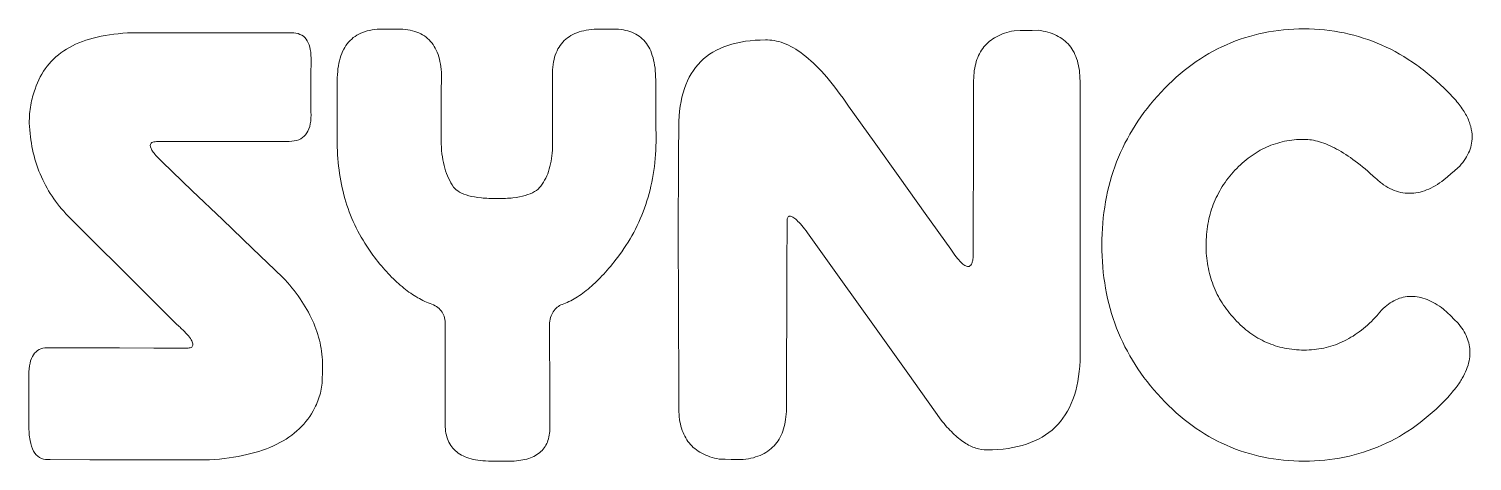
# Model space of a CAD drawing. Header units: millimetres. Extents: x 8 to 95, y 4 to 126.
# Drawn here: x 9.06 to 15.37, y 21.41 to 23.3 of the extents above; entities that cross this region are included whole.
import ezdxf

# ---------------------------------------------------------------- set-up
doc = ezdxf.new("R2010")
doc.units = ezdxf.units.MM
doc.header["$MEASUREMENT"] = 0
doc.layers.add('text outlines', color=7, linetype='Continuous', lineweight=0)

# ---------------------------------------------------------------- blocks, each defined once
blk = doc.blocks.new('Block_7')
at = {"layer": 'text outlines', "color": 7, "lineweight": 9}
for points, knots in [([(11.0817, 21.4092), (11.0482, 21.4092), (11.0188, 21.4126), (10.9937, 21.4193), (10.9686, 21.4259), (10.9477, 21.4359), (10.9309, 21.4493), (10.9141, 21.4626), (10.9016, 21.4792), (10.8932, 21.4992), (10.8848, 21.5192), (10.8806, 21.5425), (10.8806, 21.5691), (10.8806, 21.5691), (10.8806, 21.6824), (10.8806, 21.6824), (10.8806, 21.6824), (10.8806, 21.7956), (10.8806, 21.7956), (10.8806, 21.7956), (10.8806, 21.9089), (10.8806, 21.9089), (10.8806, 21.9089), (10.8806, 22.0221), (10.8806, 22.0221), (10.8795, 22.0319), (10.8771, 22.041), (10.8735, 22.0492), (10.8698, 22.0574), (10.8649, 22.0648), (10.8587, 22.0714), (10.8525, 22.078), (10.8451, 22.0838), (10.8363, 22.0888), (10.8276, 22.0938), (10.8176, 22.098), (10.8064, 22.1014), (10.7858, 22.1098), (10.7653, 22.1205), (10.7448, 22.1335), (10.7244, 22.1464), (10.7041, 22.1616), (10.6839, 22.1791), (10.6637, 22.1966), (10.6436, 22.2163), (10.6236, 22.2382), (10.6036, 22.2602), (10.5837, 22.2844), (10.5639, 22.3108), (10.5391, 22.3442), (10.5172, 22.379), (10.4983, 22.4153), (10.4795, 22.4516), (10.4635, 22.4894), (10.4506, 22.5287), (10.4376, 22.568), (10.4276, 22.6089), (10.4206, 22.6512), (10.4135, 22.6936), (10.4094, 22.7374), (10.4083, 22.7828), (10.4083, 22.7828), (10.4083, 22.8552), (10.4083, 22.8552), (10.4083, 22.8552), (10.4083, 22.9277), (10.4083, 22.9277), (10.4083, 22.9277), (10.4083, 23.0001), (10.4083, 23.0001), (10.4083, 23.0001), (10.4083, 23.0725), (10.4083, 23.0725), (10.4083, 23.1103), (10.4125, 23.1433), (10.4208, 23.1716), (10.429, 23.1999), (10.4415, 23.2234), (10.4581, 23.2423), (10.4746, 23.2612), (10.4954, 23.2753), (10.5202, 23.2847), (10.5451, 23.2942), (10.5741, 23.2989), (10.6073, 23.2989), (10.6073, 23.2989), (10.6235, 23.2989), (10.6235, 23.2989), (10.6235, 23.2989), (10.6397, 23.2989), (10.6397, 23.2989), (10.6397, 23.2989), (10.6559, 23.2989), (10.6559, 23.2989), (10.6559, 23.2989), (10.672, 23.2989), (10.672, 23.2989), (10.7041, 23.2989), (10.7321, 23.2944), (10.7561, 23.2855), (10.7802, 23.2766), (10.8002, 23.2632), (10.8162, 23.2453), (10.8322, 23.2274), (10.8443, 23.2051), (10.8523, 23.1782), (10.8603, 23.1514), (10.8643, 23.1201), (10.8643, 23.0842), (10.8643, 23.0814), (10.8643, 23.0785), (10.8642, 23.0757), (10.8642, 23.0728), (10.8641, 23.0699), (10.864, 23.067), (10.8639, 23.0641), (10.8638, 23.0612), (10.8637, 23.0582), (10.8636, 23.0553), (10.8634, 23.0524), (10.8632, 23.0495), (10.8632, 23.0495), (10.8632, 22.9862), (10.8632, 22.9862), (10.8632, 22.9862), (10.8632, 22.923), (10.8632, 22.923), (10.8632, 22.923), (10.8632, 22.8598), (10.8632, 22.8598), (10.8632, 22.8598), (10.8632, 22.7966), (10.8632, 22.7966), (10.8639, 22.7769), (10.8655, 22.7583), (10.8681, 22.7406), (10.8707, 22.723), (10.8742, 22.7063), (10.8787, 22.6906), (10.8832, 22.6749), (10.8887, 22.6602), (10.8951, 22.6464), (10.9016, 22.6327), (10.909, 22.6199), (10.9173, 22.6081), (10.9235, 22.5997), (10.932, 22.5923), (10.943, 22.586), (10.9541, 22.5797), (10.9676, 22.5744), (10.9835, 22.5702), (10.9994, 22.5659), (11.0179, 22.5628), (11.0387, 22.5607), (11.0596, 22.5585), (11.0829, 22.5575), (11.1087, 22.5575), (11.1335, 22.5575), (11.156, 22.5586), (11.1763, 22.5609), (11.1966, 22.5632), (11.2147, 22.5666), (11.2305, 22.5712), (11.2464, 22.5758), (11.26, 22.5815), (11.2714, 22.5883), (11.2828, 22.5952), (11.2919, 22.6031), (11.2989, 22.6123), (11.3069, 22.623), (11.314, 22.6347), (11.3202, 22.6472), (11.3264, 22.6596), (11.3316, 22.673), (11.3358, 22.6872), (11.3401, 22.7014), (11.3434, 22.7165), (11.3458, 22.7324), (11.3481, 22.7484), (11.3496, 22.7651), (11.35, 22.7828), (11.35, 22.7828), (11.35, 22.8497), (11.35, 22.8497), (11.35, 22.8497), (11.35, 22.9166), (11.35, 22.9166), (11.35, 22.9166), (11.35, 22.9836), (11.35, 22.9836), (11.35, 22.9836), (11.35, 23.0505), (11.35, 23.0505), (11.3499, 23.0545), (11.3498, 23.0585), (11.3497, 23.0625), (11.3496, 23.0665), (11.3495, 23.0704), (11.3494, 23.0743), (11.3493, 23.0781), (11.3493, 23.082), (11.3492, 23.0858), (11.3492, 23.0895), (11.3492, 23.0933), (11.3492, 23.097), (11.3492, 23.1307), (11.3535, 23.1601), (11.3622, 23.1854), (11.3709, 23.2106), (11.384, 23.2316), (11.4013, 23.2485), (11.4187, 23.2653), (11.4405, 23.2779), (11.4665, 23.2863), (11.4926, 23.2947), (11.523, 23.2989), (11.5578, 23.2989), (11.5578, 23.2989), (11.5725, 23.2989), (11.5725, 23.2989), (11.5725, 23.2989), (11.5872, 23.2989), (11.5872, 23.2989), (11.5872, 23.2989), (11.602, 23.2989), (11.602, 23.2989), (11.602, 23.2989), (11.6167, 23.2989), (11.6167, 23.2989), (11.6474, 23.2989), (11.6743, 23.2942), (11.6974, 23.285), (11.7205, 23.2757), (11.7397, 23.2618), (11.7551, 23.2433), (11.7704, 23.2248), (11.782, 23.2017), (11.7896, 23.1739), (11.7973, 23.1461), (11.8012, 23.1137), (11.8012, 23.0767), (11.8012, 23.0767), (11.8012, 23.0699), (11.8012, 23.0699), (11.8012, 23.0699), (11.8012, 23.0631), (11.8012, 23.0631), (11.8012, 23.0631), (11.8012, 23.0563), (11.8012, 23.0563), (11.8012, 23.0563), (11.8012, 23.0495), (11.8012, 23.0495), (11.8012, 23.0495), (11.8016, 22.993), (11.8016, 22.993), (11.8016, 22.993), (11.8021, 22.9366), (11.8021, 22.9366), (11.8021, 22.9366), (11.8026, 22.8802), (11.8026, 22.8802), (11.8026, 22.8802), (11.8031, 22.8238), (11.8031, 22.8238), (11.8031, 22.7743), (11.7997, 22.7265), (11.7931, 22.6804), (11.7864, 22.6343), (11.7764, 22.5899), (11.763, 22.5473), (11.7496, 22.5046), (11.7329, 22.4637), (11.7129, 22.4245), (11.6928, 22.3852), (11.6694, 22.3477), (11.6427, 22.3119), (11.6223, 22.284), (11.6019, 22.2587), (11.5816, 22.2358), (11.5612, 22.213), (11.5409, 22.1926), (11.5206, 22.1747), (11.5003, 22.1568), (11.4801, 22.1414), (11.4599, 22.1285), (11.4396, 22.1156), (11.4195, 22.1052), (11.3993, 22.0972), (11.3905, 22.0946), (11.3825, 22.0908), (11.3755, 22.086), (11.3685, 22.0812), (11.3623, 22.0753), (11.3571, 22.0683), (11.3519, 22.0613), (11.3475, 22.0533), (11.3441, 22.0441), (11.3407, 22.035), (11.3382, 22.0248), (11.3366, 22.0135), (11.3366, 22.0135), (11.3371, 21.9022), (11.3371, 21.9022), (11.3371, 21.9022), (11.3376, 21.7908), (11.3376, 21.7908), (11.3376, 21.7908), (11.338, 21.6794), (11.338, 21.6794), (11.338, 21.6794), (11.3385, 21.5681), (11.3385, 21.5681), (11.3385, 21.5681), (11.3385, 21.5654), (11.3385, 21.5654), (11.3385, 21.5654), (11.3385, 21.5627), (11.3385, 21.5627), (11.3385, 21.5627), (11.3385, 21.5601), (11.3385, 21.5601), (11.3385, 21.5601), (11.3385, 21.5574), (11.3385, 21.5574), (11.3385, 21.5328), (11.3348, 21.5112), (11.3273, 21.4927), (11.3199, 21.4742), (11.3087, 21.4587), (11.2938, 21.4464), (11.2789, 21.434), (11.2603, 21.4247), (11.238, 21.4185), (11.2157, 21.4123), (11.1896, 21.4092), (11.1599, 21.4092), (11.1599, 21.4092), (11.1403, 21.4092), (11.1403, 21.4092), (11.1403, 21.4092), (11.1208, 21.4092), (11.1208, 21.4092), (11.1208, 21.4092), (11.1012, 21.4092), (11.1012, 21.4092), (11.1012, 21.4092), (11.0817, 21.4092), (11.0817, 21.4092)], [0, 0, 0, 0, 1, 1, 1, 2, 2, 2, 3, 3, 3, 4, 4, 4, 5, 5, 5, 6, 6, 6, 7, 7, 7, 8, 8, 8, 9, 9, 9, 10, 10, 10, 11, 11, 11, 12, 12, 12, 13, 13, 13, 14, 14, 14, 15, 15, 15, 16, 16, 16, 17, 17, 17, 18, 18, 18, 19, 19, 19, 20, 20, 20, 21, 21, 21, 22, 22, 22, 23, 23, 23, 24, 24, 24, 25, 25, 25, 26, 26, 26, 27, 27, 27, 28, 28, 28, 29, 29, 29, 30, 30, 30, 31, 31, 31, 32, 32, 32, 33, 33, 33, 34, 34, 34, 35, 35, 35, 36, 36, 36, 37, 37, 37, 38, 38, 38, 39, 39, 39, 40, 40, 40, 41, 41, 41, 42, 42, 42, 43, 43, 43, 44, 44, 44, 45, 45, 45, 46, 46, 46, 47, 47, 47, 48, 48, 48, 49, 49, 49, 50, 50, 50, 51, 51, 51, 52, 52, 52, 53, 53, 53, 54, 54, 54, 55, 55, 55, 56, 56, 56, 57, 57, 57, 58, 58, 58, 59, 59, 59, 60, 60, 60, 61, 61, 61, 62, 62, 62, 63, 63, 63, 64, 64, 64, 65, 65, 65, 66, 66, 66, 67, 67, 67, 68, 68, 68, 69, 69, 69, 70, 70, 70, 71, 71, 71, 72, 72, 72, 73, 73, 73, 74, 74, 74, 75, 75, 75, 76, 76, 76, 77, 77, 77, 78, 78, 78, 79, 79, 79, 80, 80, 80, 81, 81, 81, 82, 82, 82, 83, 83, 83, 84, 84, 84, 85, 85, 85, 86, 86, 86, 87, 87, 87, 88, 88, 88, 89, 89, 89, 90, 90, 90, 91, 91, 91, 92, 92, 92, 93, 93, 93, 94, 94, 94, 95, 95, 95, 96, 96, 96, 97, 97, 97, 98, 98, 98, 99, 99, 99, 100, 100, 100, 101, 101, 101, 102, 102, 102, 103, 103, 103, 104, 104, 104, 105, 105, 105, 106, 106, 106, 107, 107, 107, 108, 108, 108, 109, 109, 109, 110, 110, 110, 111, 111, 111, 112, 112, 112, 113, 113, 113, 114, 114, 114, 115, 115, 115, 116, 116, 116, 116]), ([(15.3035, 21.732), (15.2988, 21.7262), (15.2944, 21.7209), (15.2905, 21.716), (15.2866, 21.7112), (15.283, 21.7069), (15.2798, 21.7031), (15.2766, 21.6993), (15.2737, 21.696), (15.2712, 21.6933), (15.2688, 21.6905), (15.2666, 21.6883), (15.2649, 21.6866), (15.2216, 21.6404), (15.176, 21.6), (15.1282, 21.5653), (15.0804, 21.5307), (15.0304, 21.5018), (14.9782, 21.4787), (14.926, 21.4555), (14.8715, 21.4382), (14.8148, 21.4266), (14.7581, 21.415), (14.6992, 21.4092), (14.638, 21.4092), (14.5768, 21.4092), (14.5179, 21.415), (14.4612, 21.4266), (14.4046, 21.4381), (14.3501, 21.4554), (14.298, 21.4784), (14.2458, 21.5015), (14.1959, 21.5303), (14.1483, 21.5649), (14.1006, 21.5995), (14.0552, 21.6398), (14.0121, 21.6859), (13.9689, 21.732), (13.9312, 21.7806), (13.8988, 21.8315), (13.8664, 21.8824), (13.8395, 21.9357), (13.8179, 21.9914), (13.7963, 22.0471), (13.7801, 22.1051), (13.7693, 22.1656), (13.7586, 22.2261), (13.7532, 22.2889), (13.7532, 22.3542), (13.7532, 22.4196), (13.7586, 22.4826), (13.7693, 22.5432), (13.7801, 22.6037), (13.7963, 22.6619), (13.8179, 22.7177), (13.8395, 22.7735), (13.8664, 22.8268), (13.8988, 22.8777), (13.9312, 22.9287), (13.9689, 22.9772), (14.0121, 23.0233), (14.0552, 23.0694), (14.1006, 23.1098), (14.1483, 23.1444), (14.1959, 23.179), (14.2458, 23.2078), (14.298, 23.2308), (14.3501, 23.2539), (14.4046, 23.2711), (14.4612, 23.2827), (14.5179, 23.2942), (14.5768, 23.2999), (14.638, 23.2999), (14.6984, 23.2997), (14.7568, 23.2938), (14.8134, 23.282), (14.8701, 23.2702), (14.9248, 23.2525), (14.9777, 23.2291), (15.0306, 23.2057), (15.0816, 23.1764), (15.1307, 23.1414), (15.1799, 23.1063), (15.2272, 23.0655), (15.2726, 23.0188), (15.2893, 23.002), (15.304, 22.9854), (15.3165, 22.969), (15.3291, 22.9527), (15.3395, 22.9365), (15.3479, 22.9206), (15.3563, 22.9046), (15.3626, 22.8889), (15.3668, 22.8733), (15.371, 22.8578), (15.373, 22.8424), (15.373, 22.8272), (15.373, 22.8152), (15.3718, 22.8033), (15.3692, 22.7917), (15.3666, 22.78), (15.3627, 22.7685), (15.3576, 22.7572), (15.3524, 22.7459), (15.346, 22.7349), (15.3382, 22.724), (15.3305, 22.7131), (15.3215, 22.7024), (15.3112, 22.6919), (15.3112, 22.6919), (15.2958, 22.6788), (15.2958, 22.6788), (15.2958, 22.6788), (15.2803, 22.6658), (15.2803, 22.6658), (15.2803, 22.6658), (15.2648, 22.6528), (15.2648, 22.6528), (15.2648, 22.6528), (15.2494, 22.6398), (15.2494, 22.6398), (15.2367, 22.6299), (15.224, 22.6213), (15.2114, 22.6139), (15.1988, 22.6064), (15.1863, 22.6003), (15.1738, 22.5953), (15.1613, 22.5904), (15.1489, 22.5867), (15.1366, 22.5843), (15.1242, 22.5818), (15.1119, 22.5806), (15.0997, 22.5806), (15.0865, 22.5806), (15.0734, 22.582), (15.0606, 22.5848), (15.0478, 22.5876), (15.0351, 22.5918), (15.0226, 22.5973), (15.0102, 22.6029), (14.9979, 22.6099), (14.9858, 22.6182), (14.9737, 22.6266), (14.9617, 22.6363), (14.95, 22.6474), (14.9194, 22.6756), (14.8899, 22.7002), (14.8616, 22.7214), (14.8333, 22.7425), (14.8062, 22.7601), (14.7802, 22.7742), (14.7542, 22.7883), (14.7294, 22.7989), (14.7057, 22.806), (14.682, 22.813), (14.6594, 22.8166), (14.638, 22.8166), (14.6085, 22.8166), (14.5801, 22.8137), (14.5528, 22.8081), (14.5254, 22.8025), (14.4991, 22.794), (14.4739, 22.7827), (14.4487, 22.7714), (14.4245, 22.7573), (14.4014, 22.7404), (14.3783, 22.7235), (14.3562, 22.7037), (14.3352, 22.6812), (14.3142, 22.6586), (14.2958, 22.6349), (14.28, 22.6099), (14.2643, 22.585), (14.2512, 22.5589), (14.2406, 22.5317), (14.2301, 22.5044), (14.2223, 22.476), (14.217, 22.4464), (14.2118, 22.4168), (14.2091, 22.3861), (14.2091, 22.3542), (14.2091, 22.3226), (14.2117, 22.2922), (14.217, 22.2629), (14.2222, 22.2336), (14.2301, 22.2054), (14.2405, 22.1784), (14.251, 22.1514), (14.2641, 22.1256), (14.2798, 22.1009), (14.2955, 22.0761), (14.3138, 22.0525), (14.3347, 22.0301), (14.3556, 22.0076), (14.3776, 21.9879), (14.4007, 21.971), (14.4239, 21.9541), (14.448, 21.9401), (14.4733, 21.9288), (14.4986, 21.9175), (14.525, 21.9091), (14.5524, 21.9035), (14.5799, 21.8978), (14.6084, 21.895), (14.638, 21.895), (14.6676, 21.895), (14.6963, 21.898), (14.724, 21.9039), (14.7518, 21.9099), (14.7786, 21.9188), (14.8045, 21.9307), (14.8305, 21.9426), (14.8555, 21.9575), (14.8795, 21.9754), (14.9036, 21.9933), (14.9267, 22.0141), (14.949, 22.038), (14.9499, 22.0387), (14.9513, 22.0398), (14.9529, 22.0415), (14.9546, 22.0431), (14.9566, 22.0453), (14.9589, 22.0479), (14.9613, 22.0505), (14.9639, 22.0536), (14.967, 22.0573), (14.97, 22.0609), (14.9733, 22.065), (14.977, 22.0697), (14.9869, 22.0797), (14.9969, 22.0884), (15.0072, 22.0959), (15.0175, 22.1035), (15.028, 22.1098), (15.0388, 22.1148), (15.0496, 22.1198), (15.0606, 22.1236), (15.0719, 22.1262), (15.0831, 22.1287), (15.0946, 22.13), (15.1064, 22.13), (15.1177, 22.13), (15.1291, 22.1288), (15.1406, 22.1265), (15.1522, 22.1241), (15.1639, 22.1206), (15.1757, 22.116), (15.1875, 22.1113), (15.1995, 22.1054), (15.2116, 22.0984), (15.2237, 22.0914), (15.2359, 22.0832), (15.2483, 22.0738), (15.2483, 22.0738), (15.2638, 22.059), (15.2638, 22.059), (15.2638, 22.059), (15.2793, 22.0442), (15.2793, 22.0442), (15.2793, 22.0442), (15.2947, 22.0294), (15.2947, 22.0294), (15.2947, 22.0294), (15.3102, 22.0145), (15.3102, 22.0145), (15.319, 22.0041), (15.3268, 21.9936), (15.3335, 21.983), (15.3401, 21.9723), (15.3457, 21.9616), (15.3501, 21.9507), (15.3545, 21.9399), (15.3579, 21.9289), (15.3601, 21.9178), (15.3623, 21.9068), (15.3634, 21.8956), (15.3634, 21.8843), (15.3634, 21.8722), (15.3622, 21.8599), (15.3597, 21.8475), (15.3572, 21.8351), (15.3534, 21.8225), (15.3484, 21.8099), (15.3434, 21.7972), (15.3372, 21.7844), (15.3297, 21.7714), (15.3222, 21.7584), (15.3134, 21.7453), (15.3035, 21.732)], [0, 0, 0, 0, 1, 1, 1, 2, 2, 2, 3, 3, 3, 4, 4, 4, 5, 5, 5, 6, 6, 6, 7, 7, 7, 8, 8, 8, 9, 9, 9, 10, 10, 10, 11, 11, 11, 12, 12, 12, 13, 13, 13, 14, 14, 14, 15, 15, 15, 16, 16, 16, 17, 17, 17, 18, 18, 18, 19, 19, 19, 20, 20, 20, 21, 21, 21, 22, 22, 22, 23, 23, 23, 24, 24, 24, 25, 25, 25, 26, 26, 26, 27, 27, 27, 28, 28, 28, 29, 29, 29, 30, 30, 30, 31, 31, 31, 32, 32, 32, 33, 33, 33, 34, 34, 34, 35, 35, 35, 36, 36, 36, 37, 37, 37, 38, 38, 38, 39, 39, 39, 40, 40, 40, 41, 41, 41, 42, 42, 42, 43, 43, 43, 44, 44, 44, 45, 45, 45, 46, 46, 46, 47, 47, 47, 48, 48, 48, 49, 49, 49, 50, 50, 50, 51, 51, 51, 52, 52, 52, 53, 53, 53, 54, 54, 54, 55, 55, 55, 56, 56, 56, 57, 57, 57, 58, 58, 58, 59, 59, 59, 60, 60, 60, 61, 61, 61, 62, 62, 62, 63, 63, 63, 64, 64, 64, 65, 65, 65, 66, 66, 66, 67, 67, 67, 68, 68, 68, 69, 69, 69, 70, 70, 70, 71, 71, 71, 72, 72, 72, 73, 73, 73, 74, 74, 74, 75, 75, 75, 76, 76, 76, 77, 77, 77, 78, 78, 78, 79, 79, 79, 80, 80, 80, 81, 81, 81, 82, 82, 82, 83, 83, 83, 84, 84, 84, 85, 85, 85, 86, 86, 86, 87, 87, 87, 88, 88, 88, 89, 89, 89, 90, 90, 90, 91, 91, 91, 92, 92, 92, 93, 93, 93, 94, 94, 94, 95, 95, 95, 96, 96, 96, 96]), ([(9.6173, 22.8069), (9.6128, 22.8067), (9.6089, 22.8063), (9.6055, 22.8055), (9.6021, 22.8047), (9.5993, 22.8036), (9.597, 22.8022), (9.5948, 22.8008), (9.5931, 22.7991), (9.592, 22.7971), (9.5908, 22.7951), (9.5903, 22.7927), (9.5903, 22.79), (9.5903, 22.7863), (9.5914, 22.7821), (9.5935, 22.7772), (9.5957, 22.7724), (9.599, 22.767), (9.6033, 22.761), (9.6077, 22.755), (9.6131, 22.7485), (9.6196, 22.7413), (9.6262, 22.7341), (9.6338, 22.7264), (9.6425, 22.718), (9.6425, 22.718), (9.7741, 22.5919), (9.7741, 22.5919), (9.7741, 22.5919), (9.9057, 22.4657), (9.9057, 22.4657), (9.9057, 22.4657), (10.0373, 22.3395), (10.0373, 22.3395), (10.0373, 22.3395), (10.1689, 22.2133), (10.1689, 22.2133), (10.198, 22.1825), (10.2235, 22.1513), (10.2453, 22.1198), (10.2672, 22.0883), (10.2854, 22.0564), (10.3, 22.0242), (10.3146, 21.992), (10.3255, 21.9595), (10.3328, 21.9267), (10.3401, 21.8938), (10.3437, 21.8606), (10.3437, 21.8271), (10.3437, 21.8271), (10.3437, 21.8256), (10.3437, 21.8256), (10.3437, 21.8256), (10.3437, 21.824), (10.3437, 21.824), (10.3437, 21.824), (10.3437, 21.8225), (10.3437, 21.8225), (10.3437, 21.8225), (10.3437, 21.8209), (10.3437, 21.8209), (10.3437, 21.8209), (10.3435, 21.8098), (10.3435, 21.8098), (10.3435, 21.8098), (10.3432, 21.7987), (10.3432, 21.7987), (10.3432, 21.7987), (10.343, 21.7876), (10.343, 21.7876), (10.343, 21.7876), (10.3427, 21.7765), (10.3427, 21.7765), (10.3427, 21.7645), (10.342, 21.7527), (10.3406, 21.7411), (10.3392, 21.7295), (10.3371, 21.718), (10.3343, 21.7067), (10.3315, 21.6954), (10.3279, 21.6843), (10.3237, 21.6734), (10.3195, 21.6625), (10.3146, 21.6517), (10.3089, 21.6411), (10.292, 21.6073), (10.2697, 21.5771), (10.2421, 21.5508), (10.2145, 21.5244), (10.1816, 21.5018), (10.1433, 21.483), (10.105, 21.4641), (10.0613, 21.449), (10.0123, 21.4376), (9.9633, 21.4263), (9.9089, 21.4186), (9.8492, 21.4148), (9.8492, 21.4148), (9.6748, 21.415), (9.6748, 21.415), (9.6748, 21.415), (9.5005, 21.4153), (9.5005, 21.4153), (9.5005, 21.4153), (9.3261, 21.4155), (9.3261, 21.4155), (9.3261, 21.4155), (9.1517, 21.4158), (9.1517, 21.4158), (9.1517, 21.4158), (9.1493, 21.4158), (9.1493, 21.4158), (9.1493, 21.4158), (9.1469, 21.4158), (9.1469, 21.4158), (9.1469, 21.4158), (9.1445, 21.4158), (9.1445, 21.4158), (9.1445, 21.4158), (9.1421, 21.4158), (9.1421, 21.4158), (9.1283, 21.4158), (9.1162, 21.4189), (9.1058, 21.4252), (9.0954, 21.4314), (9.0868, 21.4408), (9.0798, 21.4533), (9.0729, 21.4658), (9.0677, 21.4815), (9.0642, 21.5002), (9.0608, 21.519), (9.0591, 21.5409), (9.0591, 21.566), (9.0591, 21.566), (9.0591, 21.6208), (9.0591, 21.6208), (9.0591, 21.6208), (9.0591, 21.6755), (9.0591, 21.6755), (9.0591, 21.6755), (9.0591, 21.7303), (9.0591, 21.7303), (9.0591, 21.7303), (9.0591, 21.7851), (9.0591, 21.7851), (9.0591, 21.805), (9.0607, 21.8224), (9.0641, 21.8374), (9.0674, 21.8523), (9.0724, 21.8648), (9.0791, 21.8747), (9.0858, 21.8847), (9.0941, 21.8922), (9.1041, 21.8972), (9.1141, 21.9022), (9.1258, 21.9046), (9.1391, 21.9046), (9.1391, 21.9046), (9.1433, 21.9046), (9.1433, 21.9046), (9.1433, 21.9046), (9.1474, 21.9046), (9.1474, 21.9046), (9.1474, 21.9046), (9.1516, 21.9046), (9.1516, 21.9046), (9.1516, 21.9046), (9.1557, 21.9046), (9.1557, 21.9046), (9.1557, 21.9046), (9.3056, 21.9044), (9.3056, 21.9044), (9.3056, 21.9044), (9.4556, 21.9041), (9.4556, 21.9041), (9.4556, 21.9041), (9.6055, 21.9039), (9.6055, 21.9039), (9.6055, 21.9039), (9.7555, 21.9036), (9.7555, 21.9036), (9.759, 21.9038), (9.7621, 21.9042), (9.7647, 21.905), (9.7674, 21.9057), (9.7696, 21.9067), (9.7714, 21.9081), (9.7731, 21.9094), (9.7745, 21.911), (9.7753, 21.9129), (9.7762, 21.9148), (9.7767, 21.917), (9.7767, 21.9195), (9.7767, 21.9239), (9.775, 21.9292), (9.7717, 21.9354), (9.7684, 21.9416), (9.7635, 21.9487), (9.7569, 21.9567), (9.7503, 21.9647), (9.742, 21.9736), (9.7321, 21.9834), (9.7222, 21.9932), (9.7106, 22.004), (9.6974, 22.0156), (9.6974, 22.0156), (9.5808, 22.1319), (9.5808, 22.1319), (9.5808, 22.1319), (9.4642, 22.2483), (9.4642, 22.2483), (9.4642, 22.2483), (9.3476, 22.3647), (9.3476, 22.3647), (9.3476, 22.3647), (9.231, 22.481), (9.231, 22.481), (9.2043, 22.5086), (9.1807, 22.5377), (9.1603, 22.5684), (9.1398, 22.5991), (9.1225, 22.6314), (9.1084, 22.6653), (9.0942, 22.6992), (9.0832, 22.7346), (9.0753, 22.7716), (9.0674, 22.8087), (9.0626, 22.8473), (9.0609, 22.8875), (9.0609, 22.9014), (9.0615, 22.9149), (9.0625, 22.9281), (9.0636, 22.9413), (9.0652, 22.9541), (9.0673, 22.9665), (9.0694, 22.979), (9.072, 22.991), (9.0751, 23.0027), (9.0783, 23.0144), (9.0819, 23.0258), (9.0861, 23.0367), (9.0983, 23.0744), (9.1159, 23.1078), (9.1388, 23.1369), (9.1618, 23.166), (9.1901, 23.1907), (9.2237, 23.2112), (9.2573, 23.2316), (9.2963, 23.2477), (9.3407, 23.2595), (9.3851, 23.2713), (9.4348, 23.2788), (9.4899, 23.282), (9.4899, 23.282), (9.6666, 23.2823), (9.6666, 23.2823), (9.6666, 23.2823), (9.8433, 23.2825), (9.8433, 23.2825), (9.8433, 23.2825), (10.0201, 23.2828), (10.0201, 23.2828), (10.0201, 23.2828), (10.1968, 23.283), (10.1968, 23.283), (10.1968, 23.283), (10.1995, 23.283), (10.1995, 23.283), (10.1995, 23.283), (10.2021, 23.283), (10.2021, 23.283), (10.2021, 23.283), (10.2048, 23.283), (10.2048, 23.283), (10.2048, 23.283), (10.2075, 23.283), (10.2075, 23.283), (10.2218, 23.283), (10.2344, 23.2807), (10.2451, 23.276), (10.2559, 23.2714), (10.2648, 23.2644), (10.272, 23.2551), (10.2791, 23.2458), (10.2845, 23.2341), (10.2881, 23.2201), (10.2916, 23.2061), (10.2934, 23.1898), (10.2934, 23.1711), (10.2934, 23.1711), (10.2934, 23.1671), (10.2934, 23.1671), (10.2934, 23.1671), (10.2934, 23.1631), (10.2934, 23.1631), (10.2934, 23.1631), (10.2934, 23.1592), (10.2934, 23.1592), (10.2934, 23.1592), (10.2934, 23.1552), (10.2934, 23.1552), (10.2934, 23.1552), (10.2932, 23.1029), (10.2932, 23.1029), (10.2932, 23.1029), (10.293, 23.0505), (10.293, 23.0505), (10.293, 23.0505), (10.2928, 22.9981), (10.2928, 22.9981), (10.2928, 22.9981), (10.2926, 22.9458), (10.2926, 22.9458), (10.2927, 22.9438), (10.2928, 22.9418), (10.2929, 22.9399), (10.293, 22.938), (10.2931, 22.9362), (10.2932, 22.9343), (10.2933, 22.9324), (10.2933, 22.9306), (10.2934, 22.9288), (10.2934, 22.927), (10.2934, 22.9252), (10.2934, 22.9234), (10.2934, 22.9042), (10.2914, 22.8873), (10.2875, 22.8729), (10.2835, 22.8585), (10.2775, 22.8465), (10.2695, 22.8368), (10.2616, 22.8272), (10.2516, 22.82), (10.2397, 22.8152), (10.2277, 22.8104), (10.2138, 22.808), (10.1978, 22.808), (10.1978, 22.808), (10.0527, 22.8077), (10.0527, 22.8077), (10.0527, 22.8077), (9.9076, 22.8074), (9.9076, 22.8074), (9.9076, 22.8074), (9.7625, 22.8072), (9.7625, 22.8072), (9.7625, 22.8072), (9.6173, 22.8069), (9.6173, 22.8069)], [0, 0, 0, 0, 1, 1, 1, 2, 2, 2, 3, 3, 3, 4, 4, 4, 5, 5, 5, 6, 6, 6, 7, 7, 7, 8, 8, 8, 9, 9, 9, 10, 10, 10, 11, 11, 11, 12, 12, 12, 13, 13, 13, 14, 14, 14, 15, 15, 15, 16, 16, 16, 17, 17, 17, 18, 18, 18, 19, 19, 19, 20, 20, 20, 21, 21, 21, 22, 22, 22, 23, 23, 23, 24, 24, 24, 25, 25, 25, 26, 26, 26, 27, 27, 27, 28, 28, 28, 29, 29, 29, 30, 30, 30, 31, 31, 31, 32, 32, 32, 33, 33, 33, 34, 34, 34, 35, 35, 35, 36, 36, 36, 37, 37, 37, 38, 38, 38, 39, 39, 39, 40, 40, 40, 41, 41, 41, 42, 42, 42, 43, 43, 43, 44, 44, 44, 45, 45, 45, 46, 46, 46, 47, 47, 47, 48, 48, 48, 49, 49, 49, 50, 50, 50, 51, 51, 51, 52, 52, 52, 53, 53, 53, 54, 54, 54, 55, 55, 55, 56, 56, 56, 57, 57, 57, 58, 58, 58, 59, 59, 59, 60, 60, 60, 61, 61, 61, 62, 62, 62, 63, 63, 63, 64, 64, 64, 65, 65, 65, 66, 66, 66, 67, 67, 67, 68, 68, 68, 69, 69, 69, 70, 70, 70, 71, 71, 71, 72, 72, 72, 73, 73, 73, 74, 74, 74, 75, 75, 75, 76, 76, 76, 77, 77, 77, 78, 78, 78, 79, 79, 79, 80, 80, 80, 81, 81, 81, 82, 82, 82, 83, 83, 83, 84, 84, 84, 85, 85, 85, 86, 86, 86, 87, 87, 87, 88, 88, 88, 89, 89, 89, 90, 90, 90, 91, 91, 91, 92, 92, 92, 93, 93, 93, 94, 94, 94, 95, 95, 95, 96, 96, 96, 97, 97, 97, 98, 98, 98, 99, 99, 99, 100, 100, 100, 101, 101, 101, 102, 102, 102, 103, 103, 103, 104, 104, 104, 105, 105, 105, 106, 106, 106, 107, 107, 107, 108, 108, 108, 109, 109, 109, 110, 110, 110, 111, 111, 111, 112, 112, 112, 113, 113, 113, 114, 114, 114, 115, 115, 115, 116, 116, 116, 116]), ([(13.6577, 21.8485), (13.6552, 21.7839), (13.6447, 21.7273), (13.6265, 21.6788), (13.6083, 21.6302), (13.5822, 21.5897), (13.5483, 21.5572), (13.5144, 21.5247), (13.4727, 21.5002), (13.4232, 21.4837), (13.3736, 21.4672), (13.3162, 21.4587), (13.251, 21.4582), (13.2346, 21.4582), (13.2181, 21.4609), (13.2016, 21.4664), (13.185, 21.4718), (13.1683, 21.48), (13.1516, 21.4909), (13.1348, 21.5019), (13.118, 21.5155), (13.1011, 21.5319), (13.0842, 21.5482), (13.0672, 21.5673), (13.0502, 21.5891), (13.0502, 21.5891), (12.9041, 21.7939), (12.9041, 21.7939), (12.9041, 21.7939), (12.758, 21.9987), (12.758, 21.9987), (12.758, 21.9987), (12.6118, 22.2035), (12.6118, 22.2035), (12.6118, 22.2035), (12.4657, 22.4083), (12.4657, 22.4083), (12.4564, 22.4205), (12.4478, 22.4311), (12.4399, 22.4402), (12.432, 22.4493), (12.4249, 22.4568), (12.4184, 22.4629), (12.412, 22.4689), (12.4063, 22.4735), (12.4013, 22.4765), (12.3963, 22.4795), (12.3921, 22.481), (12.3886, 22.481), (12.3866, 22.481), (12.3849, 22.4806), (12.3834, 22.4797), (12.3819, 22.4787), (12.3806, 22.4774), (12.3796, 22.4755), (12.3785, 22.4737), (12.3777, 22.4714), (12.3771, 22.4687), (12.3765, 22.4659), (12.3761, 22.4627), (12.376, 22.459), (12.376, 22.459), (12.3753, 22.254), (12.3753, 22.254), (12.3753, 22.254), (12.3745, 22.049), (12.3745, 22.049), (12.3745, 22.049), (12.3738, 21.844), (12.3738, 21.844), (12.3738, 21.844), (12.3731, 21.639), (12.3731, 21.639), (12.3729, 21.6057), (12.3688, 21.5761), (12.3609, 21.5501), (12.353, 21.5241), (12.3412, 21.5018), (12.3255, 21.4832), (12.3098, 21.4646), (12.2902, 21.4497), (12.2667, 21.4385), (12.2432, 21.4272), (12.2159, 21.4197), (12.1846, 21.4158), (12.1846, 21.4158), (12.1583, 21.4163), (12.1583, 21.4163), (12.1583, 21.4163), (12.132, 21.4168), (12.132, 21.4168), (12.132, 21.4168), (12.1057, 21.4173), (12.1057, 21.4173), (12.1057, 21.4173), (12.0794, 21.4179), (12.0794, 21.4179), (12.0503, 21.4233), (12.0247, 21.4319), (12.0028, 21.4437), (11.9809, 21.4555), (11.9626, 21.4705), (11.9478, 21.4887), (11.9331, 21.5068), (11.922, 21.5282), (11.9145, 21.5527), (11.9069, 21.5773), (11.903, 21.605), (11.9026, 21.6359), (11.9026, 21.6359), (11.9019, 21.811), (11.9019, 21.811), (11.9019, 21.811), (11.9012, 21.9861), (11.9012, 21.9861), (11.9012, 21.9861), (11.9004, 22.1612), (11.9004, 22.1612), (11.9004, 22.1612), (11.8997, 22.3363), (11.8997, 22.3363), (11.8997, 22.3363), (11.8997, 22.3413), (11.8997, 22.3413), (11.8997, 22.3413), (11.8997, 22.3463), (11.8997, 22.3463), (11.8997, 22.3463), (11.8997, 22.3513), (11.8997, 22.3513), (11.8997, 22.3513), (11.8997, 22.3563), (11.8997, 22.3563), (11.8997, 22.3792), (11.8998, 22.4072), (11.8999, 22.4401), (11.9, 22.4731), (11.9001, 22.5111), (11.9003, 22.5542), (11.9005, 22.5972), (11.9008, 22.6453), (11.9011, 22.6984), (11.9014, 22.7515), (11.9017, 22.8096), (11.9021, 22.8727), (11.9025, 22.9359), (11.9108, 22.9911), (11.9268, 23.0384), (11.9429, 23.0857), (11.9667, 23.1252), (11.9984, 23.1567), (12.0301, 23.1883), (12.0696, 23.2119), (12.1169, 23.2277), (12.1642, 23.2435), (12.2193, 23.2513), (12.2823, 23.2513), (12.2823, 23.2513), (12.2842, 23.2513), (12.2842, 23.2513), (12.2842, 23.2513), (12.2862, 23.2513), (12.2862, 23.2513), (12.2862, 23.2513), (12.2881, 23.2513), (12.2881, 23.2513), (12.2881, 23.2513), (12.29, 23.2513), (12.29, 23.2513), (12.3164, 23.2513), (12.3436, 23.2453), (12.3716, 23.2332), (12.3997, 23.2212), (12.4285, 23.2031), (12.4581, 23.1789), (12.4877, 23.1548), (12.5181, 23.1246), (12.5493, 23.0884), (12.5806, 23.0522), (12.6126, 23.0099), (12.6454, 22.9616), (12.6454, 22.9616), (12.7572, 22.8053), (12.7572, 22.8053), (12.7572, 22.8053), (12.869, 22.649), (12.869, 22.649), (12.869, 22.649), (12.9808, 22.4926), (12.9808, 22.4926), (12.9808, 22.4926), (13.0926, 22.3363), (13.0926, 22.3363), (13.101, 22.3236), (13.1088, 22.3124), (13.1162, 22.3029), (13.1235, 22.2934), (13.1303, 22.2855), (13.1366, 22.2791), (13.1428, 22.2728), (13.1486, 22.2681), (13.1538, 22.2649), (13.1591, 22.2618), (13.1638, 22.2602), (13.168, 22.2602), (13.1711, 22.2602), (13.1738, 22.2611), (13.1763, 22.2628), (13.1787, 22.2646), (13.1809, 22.2673), (13.1827, 22.2709), (13.1846, 22.2744), (13.1861, 22.2789), (13.1874, 22.2843), (13.1886, 22.2897), (13.1896, 22.296), (13.1902, 22.3032), (13.1902, 22.3032), (13.1907, 22.4958), (13.1907, 22.4958), (13.1907, 22.4958), (13.1912, 22.6884), (13.1912, 22.6884), (13.1912, 22.6884), (13.1917, 22.881), (13.1917, 22.881), (13.1917, 22.881), (13.1921, 23.0736), (13.1921, 23.0736), (13.1924, 23.1045), (13.1963, 23.1322), (13.2039, 23.1567), (13.2114, 23.1812), (13.2225, 23.2026), (13.2372, 23.2207), (13.2519, 23.2389), (13.2703, 23.2538), (13.2922, 23.2657), (13.3142, 23.2775), (13.3397, 23.2861), (13.3689, 23.2916), (13.3689, 23.2916), (13.3952, 23.2922), (13.3952, 23.2922), (13.3952, 23.2922), (13.4215, 23.2927), (13.4215, 23.2927), (13.4215, 23.2927), (13.4478, 23.2932), (13.4478, 23.2932), (13.4478, 23.2932), (13.4741, 23.2937), (13.4741, 23.2937), (13.5046, 23.29), (13.5312, 23.2826), (13.5541, 23.2715), (13.577, 23.2604), (13.596, 23.2456), (13.6113, 23.227), (13.6266, 23.2085), (13.6381, 23.1863), (13.6459, 23.1604), (13.6536, 23.1345), (13.6576, 23.1048), (13.6577, 23.0715), (13.6577, 23.0715), (13.6577, 22.7658), (13.6577, 22.7658), (13.6577, 22.7658), (13.6577, 22.46), (13.6577, 22.46), (13.6577, 22.46), (13.6577, 22.1542), (13.6577, 22.1542), (13.6577, 22.1542), (13.6577, 21.8485), (13.6577, 21.8485)], [0, 0, 0, 0, 1, 1, 1, 2, 2, 2, 3, 3, 3, 4, 4, 4, 5, 5, 5, 6, 6, 6, 7, 7, 7, 8, 8, 8, 9, 9, 9, 10, 10, 10, 11, 11, 11, 12, 12, 12, 13, 13, 13, 14, 14, 14, 15, 15, 15, 16, 16, 16, 17, 17, 17, 18, 18, 18, 19, 19, 19, 20, 20, 20, 21, 21, 21, 22, 22, 22, 23, 23, 23, 24, 24, 24, 25, 25, 25, 26, 26, 26, 27, 27, 27, 28, 28, 28, 29, 29, 29, 30, 30, 30, 31, 31, 31, 32, 32, 32, 33, 33, 33, 34, 34, 34, 35, 35, 35, 36, 36, 36, 37, 37, 37, 38, 38, 38, 39, 39, 39, 40, 40, 40, 41, 41, 41, 42, 42, 42, 43, 43, 43, 44, 44, 44, 45, 45, 45, 46, 46, 46, 47, 47, 47, 48, 48, 48, 49, 49, 49, 50, 50, 50, 51, 51, 51, 52, 52, 52, 53, 53, 53, 54, 54, 54, 55, 55, 55, 56, 56, 56, 57, 57, 57, 58, 58, 58, 59, 59, 59, 60, 60, 60, 61, 61, 61, 62, 62, 62, 63, 63, 63, 64, 64, 64, 65, 65, 65, 66, 66, 66, 67, 67, 67, 68, 68, 68, 69, 69, 69, 70, 70, 70, 71, 71, 71, 72, 72, 72, 73, 73, 73, 74, 74, 74, 75, 75, 75, 76, 76, 76, 77, 77, 77, 78, 78, 78, 79, 79, 79, 80, 80, 80, 81, 81, 81, 82, 82, 82, 83, 83, 83, 84, 84, 84, 85, 85, 85, 86, 86, 86, 87, 87, 87, 88, 88, 88, 89, 89, 89, 90, 90, 90, 91, 91, 91, 92, 92, 92, 92])]:
    blk.add_open_spline(points, degree=3, knots=knots, dxfattribs=at)

msp = doc.modelspace()

# ---------------------------------------------------------------- block references
at = {"layer": 'text outlines'}
msp.add_blockref('Block_7', (0, 0), dxfattribs=at)

doc.saveas('drawing.dxf')
